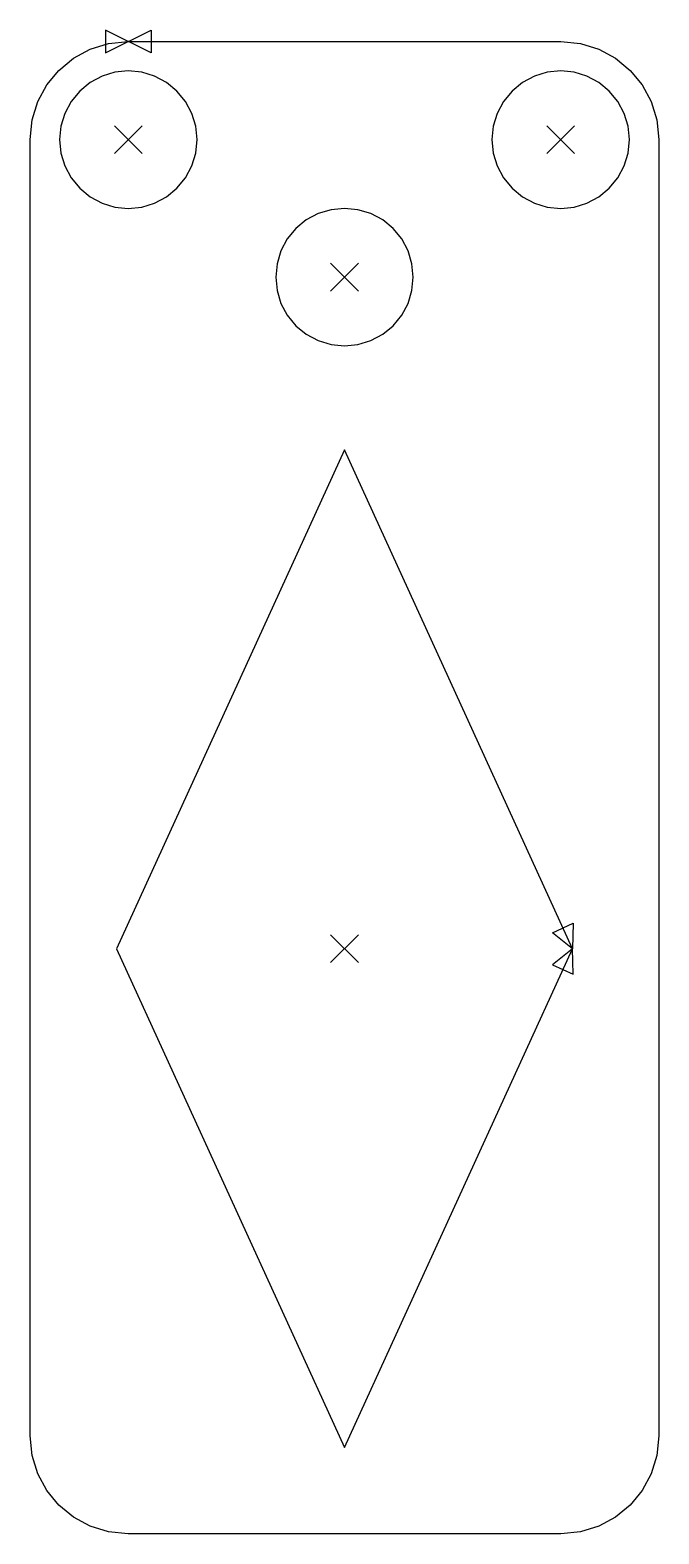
# Model space of a CAD drawing. Extents: x -69.2 to -53.2, y 23 to 61.3.
import ezdxf

# ---------------------------------------------------------------- set-up
doc = ezdxf.new("R2010")
doc.units = 0
doc.layers.add('LAYER_1', color=7, linetype='CONTINUOUS')

msp = doc.modelspace()

# ---------------------------------------------------------------- linework, layer by layer
at = {"layer": 'LAYER_1', "color": 250}
for points in [[(-66.701, 60.967), (-55.7, 60.967), (-55.198, 60.916), (-54.73, 60.769), (-54.305, 60.538), (-53.935, 60.232), (-53.629, 59.862), (-53.398, 59.437), (-53.252, 58.969), (-53.2, 58.467), (-53.2, 25.467), (-53.252, 24.965), (-53.398, 24.496), (-53.629, 24.072), (-53.935, 23.701), (-54.305, 23.395), (-54.73, 23.164), (-55.198, 23.018), (-55.7, 22.967), (-66.701, 22.967), (-67.203, 23.018), (-67.671, 23.164), (-68.096, 23.395), (-68.466, 23.701), (-68.772, 24.072), (-69.003, 24.496), (-69.15, 24.965), (-69.201, 25.467), (-69.201, 58.467), (-69.15, 58.969), (-69.003, 59.437), (-68.772, 59.862), (-68.466, 60.232), (-68.096, 60.538), (-67.671, 60.769), (-67.203, 60.916), (-66.701, 60.967)], [(-66.701, 60.967), (-67.282, 61.257), (-67.282, 60.676), (-66.701, 60.967)], [(-66.7, 60.967), (-66.119, 61.257), (-66.119, 60.676), (-66.7, 60.967)], [(-66.701, 60.217), (-67.042, 60.183), (-67.37, 60.083), (-67.673, 59.922), (-67.938, 59.704), (-68.156, 59.439), (-68.317, 59.136), (-68.417, 58.808), (-68.451, 58.467), (-68.417, 58.125), (-68.317, 57.797), (-68.156, 57.494), (-67.938, 57.229), (-67.673, 57.012), (-67.37, 56.85), (-67.042, 56.75), (-66.701, 56.717), (-66.359, 56.75), (-66.031, 56.85), (-65.728, 57.012), (-65.463, 57.229), (-65.245, 57.494), (-65.084, 57.797), (-64.984, 58.125), (-64.951, 58.467), (-64.984, 58.808), (-65.084, 59.136), (-65.245, 59.439), (-65.463, 59.704), (-65.728, 59.922), (-66.031, 60.083), (-66.359, 60.183)], [(-55.7, 60.217), (-56.042, 60.183), (-56.37, 60.083), (-56.673, 59.922), (-56.938, 59.704), (-57.156, 59.439), (-57.317, 59.136), (-57.417, 58.808), (-57.45, 58.467), (-57.417, 58.125), (-57.317, 57.797), (-57.156, 57.494), (-56.938, 57.229), (-56.673, 57.012), (-56.37, 56.85), (-56.042, 56.75), (-55.7, 56.717), (-55.359, 56.75), (-55.031, 56.85), (-54.728, 57.012), (-54.463, 57.229), (-54.245, 57.494), (-54.084, 57.797), (-53.984, 58.125), (-53.95, 58.467), (-53.984, 58.808), (-54.084, 59.136), (-54.245, 59.439), (-54.463, 59.704), (-54.728, 59.922), (-55.031, 60.083), (-55.359, 60.183)], [(-61.2, 56.717), (-61.542, 56.683), (-61.87, 56.583), (-62.173, 56.422), (-62.438, 56.204), (-62.656, 55.939), (-62.817, 55.636), (-62.917, 55.308), (-62.95, 54.967), (-62.917, 54.625), (-62.817, 54.297), (-62.656, 53.994), (-62.438, 53.729), (-62.173, 53.512), (-61.87, 53.35), (-61.542, 53.25), (-61.2, 53.217), (-60.859, 53.25), (-60.531, 53.35), (-60.228, 53.512), (-59.963, 53.729), (-59.745, 53.994), (-59.584, 54.297), (-59.484, 54.625), (-59.45, 54.967), (-59.484, 55.308), (-59.584, 55.636), (-59.745, 55.939), (-59.963, 56.204), (-60.228, 56.422), (-60.531, 56.583), (-60.859, 56.683)], [(-55.401, 37.867), (-61.2, 50.567), (-67.001, 37.867), (-61.2, 25.167), (-55.401, 37.867)], [(-55.401, 37.867), (-55.906, 38.275), (-55.378, 38.516), (-55.401, 37.867)], [(-55.401, 37.866), (-55.906, 37.458), (-55.378, 37.217), (-55.401, 37.866)]]:
    msp.add_lwpolyline(points, close=True, dxfattribs=at)
for points in [[(-67.054, 58.113), (-66.347, 58.82)], [(-66.347, 58.113), (-67.054, 58.82)], [(-56.054, 58.113), (-55.347, 58.82)], [(-55.347, 58.113), (-56.054, 58.82)], [(-61.554, 54.613), (-60.847, 55.32)], [(-60.847, 54.613), (-61.554, 55.32)], [(-61.554, 37.513), (-60.847, 38.22)], [(-60.847, 37.513), (-61.554, 38.22)]]:
    msp.add_lwpolyline(points, dxfattribs=at)

doc.saveas('drawing.dxf')
